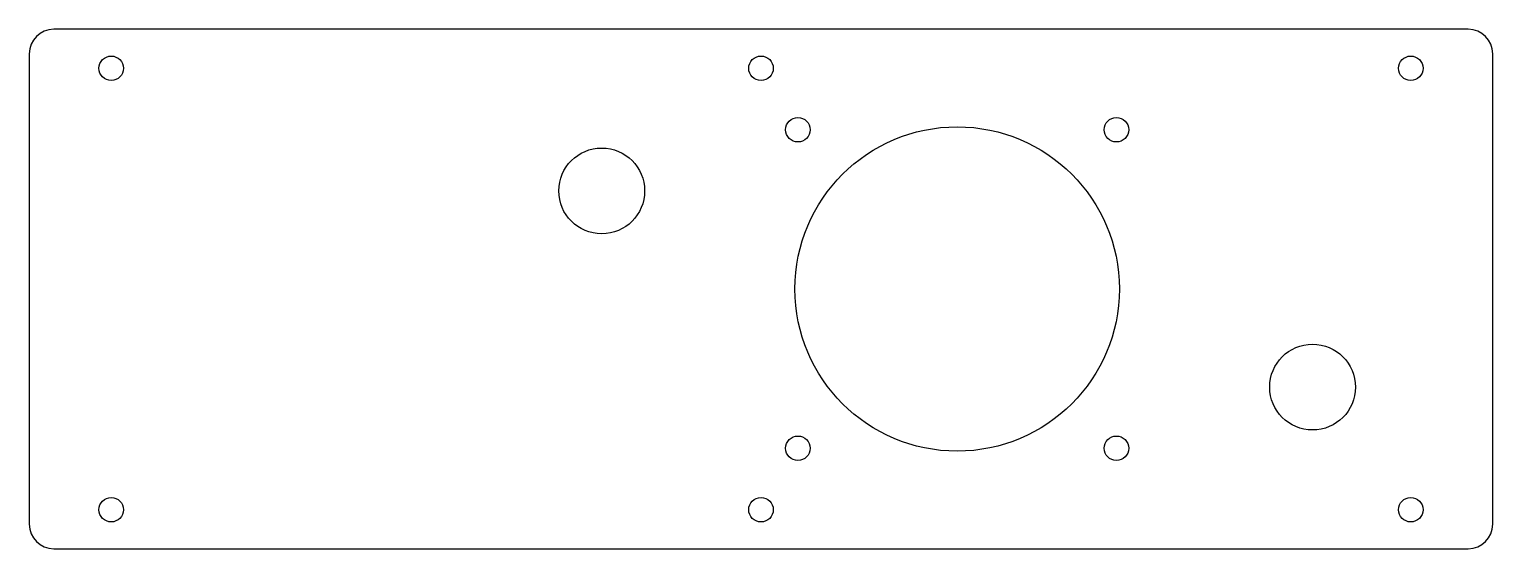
# Model space of a CAD drawing. Header units: millimetres. Extents: x 20 to 399, y 20 to 155.
import ezdxf

# ---------------------------------------------------------------- set-up
doc = ezdxf.new("R2010")
doc.units = ezdxf.units.MM

msp = doc.modelspace()

# ---------------------------------------------------------------- linework, layer by layer
at = {"color": 7, "linetype": 'Continuous', "lineweight": 25}
for p, q in [((392.65, 154.5225), (26.35, 154.5225)), ((20, 148.1725), (20, 26.3475)), ((399, 26.3475), (399, 148.1725)), ((26.35, 19.9975), (392.65, 19.9975))]:
    msp.add_line(p, q, dxfattribs=at)
for centre, radius in [((41.225, 144.41), 3.175), ((209.5, 144.41), 3.175), ((377.775, 144.41), 3.175), ((219.05, 128.51), 3.175), ((260.3, 87.26), 42), ((301.55, 128.51), 3.175), ((168.25, 112.66), 11.1125), ((352.35, 61.86), 11.1125), ((219.05, 46.01), 3.175), ((301.55, 46.01), 3.175), ((41.225, 30.11), 3.175), ((209.5, 30.11), 3.175), ((377.775, 30.11), 3.175)]:
    msp.add_circle(centre, radius, dxfattribs=at)
for centre, start, end in [((26.35, 148.1725), 90, 180), ((392.65, 148.1725), 0, 90), ((26.35, 26.3475), 180, 270), ((392.65, 26.3475), 270, 0)]:
    msp.add_arc(centre, 6.35, start, end, dxfattribs=at)

doc.saveas('drawing.dxf')
